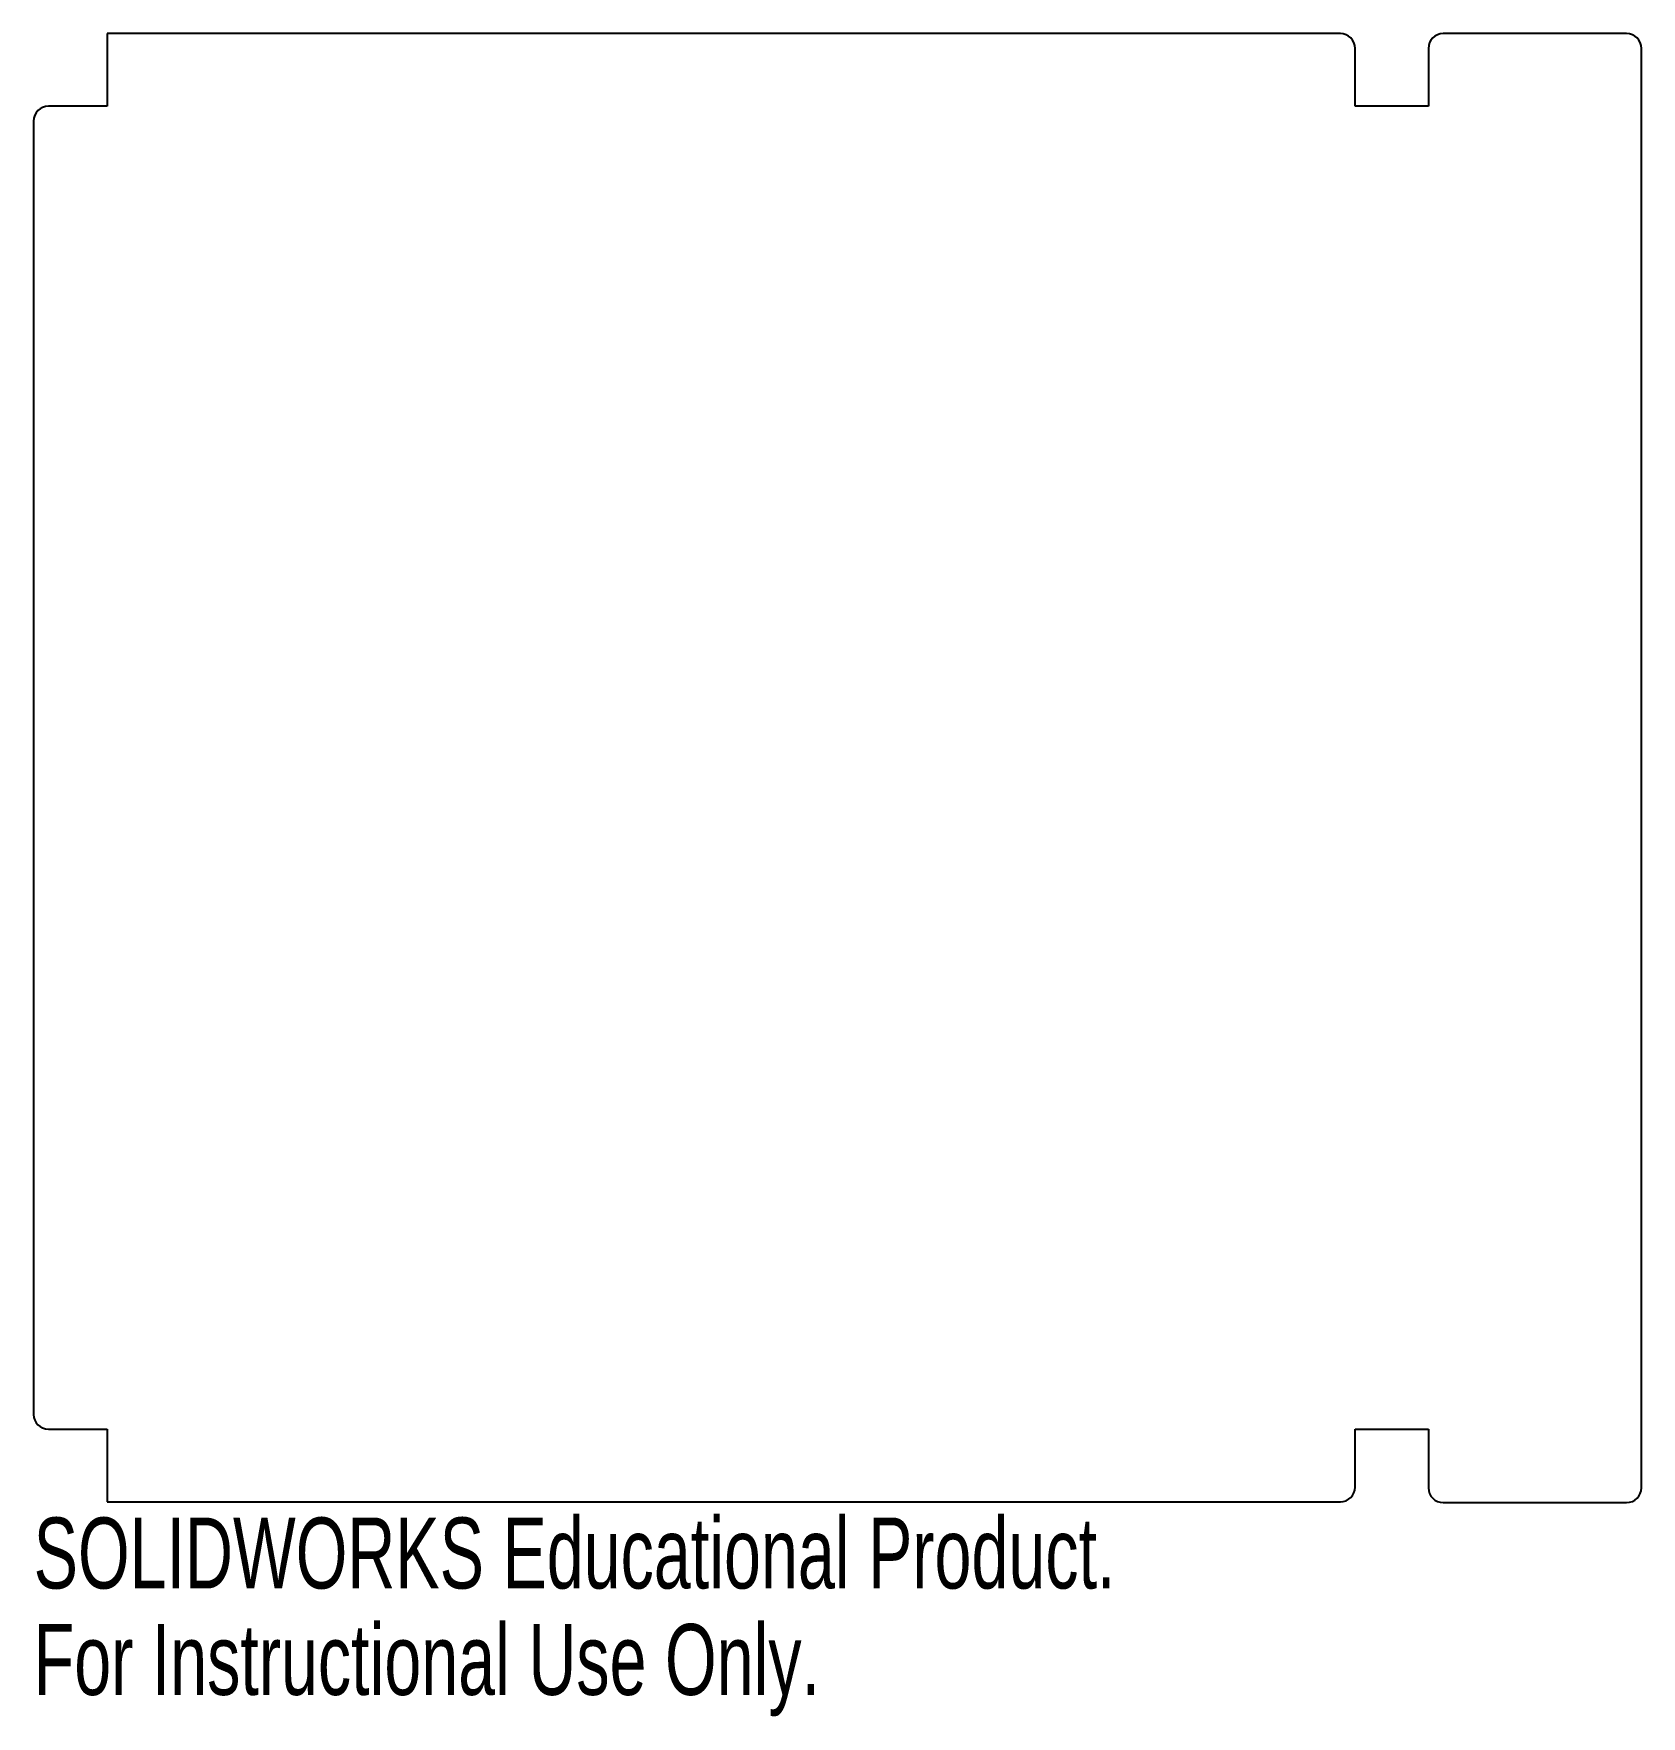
# Model space of a CAD drawing. Header units: millimetres. Extents: x -5 to 105, y -15 to 100.
import ezdxf

# ---------------------------------------------------------------- set-up
doc = ezdxf.new("R2010")
doc.units = ezdxf.units.MM
doc.styles.add('SLDTEXTSTYLE0', font='TXT', dxfattribs={"width": 0.7})

msp = doc.modelspace()

# ---------------------------------------------------------------- linework, layer by layer
at = {"color": 7, "linetype": 'Continuous', "lineweight": 25}
for p, q in [((0, 100), (0, 95.05)), ((84, 100), (0, 100)), ((103.5, 100), (91, 100)), ((85, 95.05), (85, 99)), ((90, 99), (90, 95.05)), ((104.5, 0.95), (104.5, 99)), ((-5, 94.05), (-5, 5.95)), ((0, 95.05), (-4, 95.05)), ((90, 95.05), (85, 95.05)), ((-4, 4.95), (0, 4.95)), ((0, 4.95), (0, 0)), ((85, 4.95), (90, 4.95)), ((85, 1), (85, 4.95)), ((90, 4.95), (90, 0.95)), ((0, 0), (84, 0)), ((91, -0.05), (103.5, -0.05))]:
    msp.add_line(p, q, dxfattribs=at)
for centre, start, end in [((84, 99), 360, 90), ((91, 99), 90, 180), ((103.5, 99), 0, 90), ((-4, 94.05), 90, 180), ((-4, 5.95), 180, 270), ((84, 1), 270, 0), ((91, 0.95), 180, 270), ((103.5, 0.95), 270, 360)]:
    msp.add_arc(centre, 1, start, end, dxfattribs=at)

# ---------------------------------------------------------------- texts
at = {"color": 7, "linetype": 'Continuous', "char_height": 4.8336, "attachment_point": 1, "style": 'SLDTEXTSTYLE0'}
for s, insert in [('SOLIDWORKS Educational Product.', (-5, -1.07)), ('For Instructional Use Only.', (-5, -8.32))]:
    msp.add_mtext(s, dxfattribs=dict(at, insert=insert))

doc.saveas('drawing.dxf')
